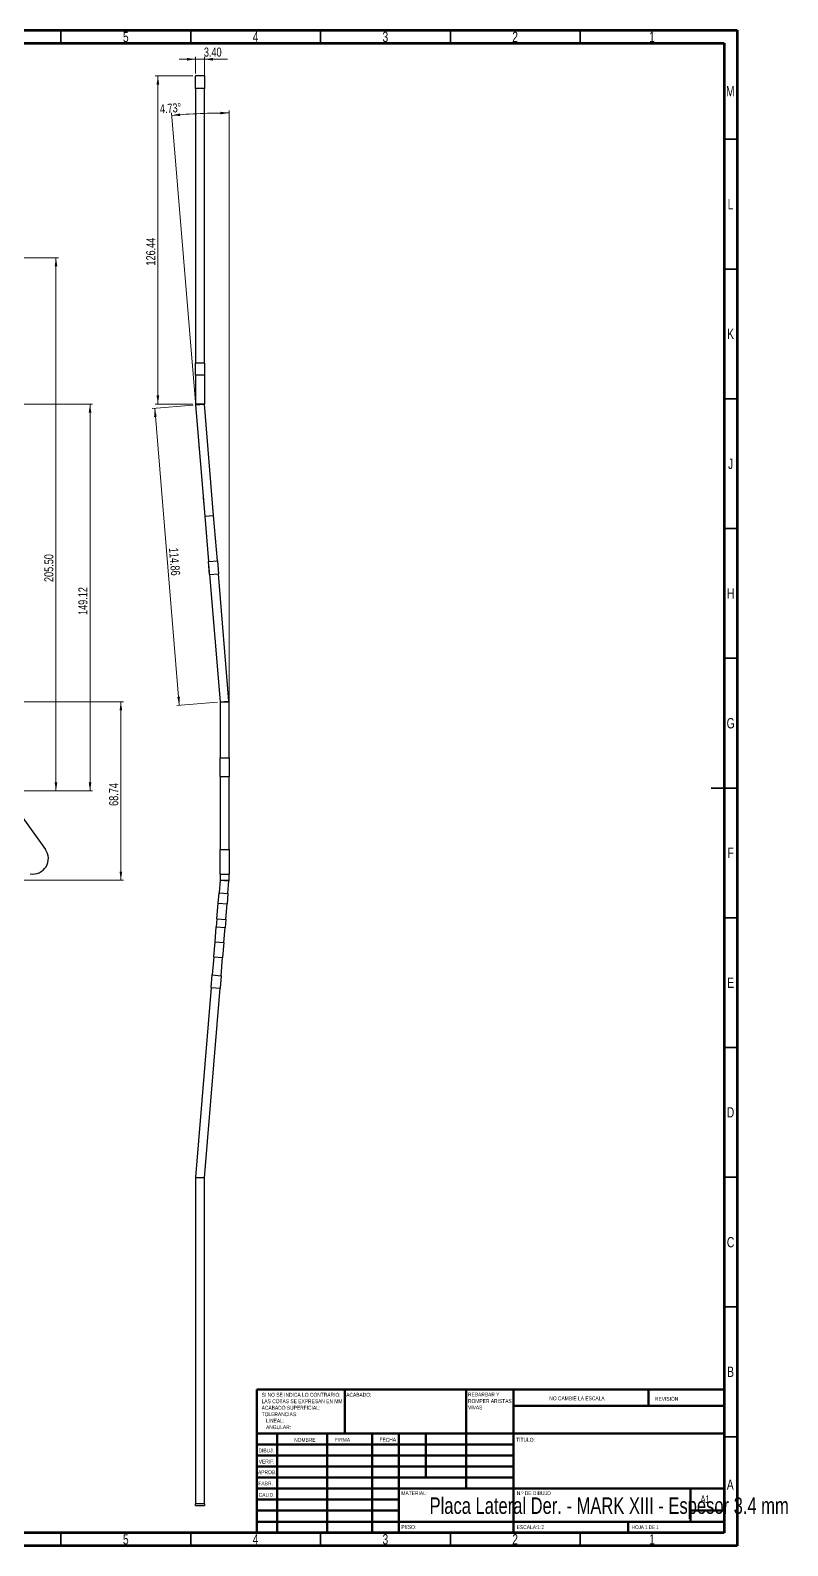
# Model space of a CAD drawing. Header units: millimetres. Extents: x 0 to 855, y 0 to 589.
# Drawn here: x 564 to 855, y 5 to 589 of the extents above; entities that cross this region are included whole.
import ezdxf

# ---------------------------------------------------------------- set-up
doc = ezdxf.new("R2010")
doc.units = ezdxf.units.MM
doc.linetypes.add('CENTERX2', pattern=[20.32, 12.7, -2.54, 2.54, -2.54])
doc.styles.add('SLDTEXTSTYLE0', font='TXT', dxfattribs={"width": 0.75})
doc.styles.add('SLDTEXTSTYLE1', font='TXT', dxfattribs={"width": 0.681818})
doc.dimstyles.new('SLDDIMSTYLE0', dxfattribs={"dimtxt": 3.5, "dimasz": 3.302, "dimexe": 0, "dimexo": 0.0625, "dimgap": 0.875, "dimtad": 1, "dimrnd": 1e-09, "dimzin": 4, "dimdsep": 46, "dimtxsty": 'SLDTEXTSTYLE0', "dimsah": 1, "dimcen": 0.09, "dimadec": 0, "dimazin": 1, "dimtfac": 1, "dimtofl": 0, "dimtmove": 0, "dimatfit": 3, "dimfxl": 0, "dimfrac": 2, "dimtolj": 1, "dimtzin": 12, "dimarcsym": 0})
doc.dimstyles.new('SLDDIMSTYLE1', dxfattribs={"dimtxt": 3.5, "dimasz": 3.302, "dimexe": 0, "dimexo": 0.0625, "dimgap": 0.875, "dimtad": 1, "dimrnd": 1e-09, "dimzin": 12, "dimdsep": 46, "dimtxsty": 'SLDTEXTSTYLE0', "dimsah": 1, "dimcen": 0.09, "dimadec": 0, "dimazin": 3, "dimtfac": 1, "dimtofl": 0, "dimtmove": 0, "dimatfit": 3, "dimfxl": 0, "dimfrac": 2, "dimtolj": 1, "dimtzin": 12, "dimarcsym": 0})
doc.dimstyles.new('SLDDIMSTYLE2', dxfattribs={"dimtxt": 3.5, "dimasz": 3.302, "dimexe": 0, "dimexo": 0.0625, "dimgap": 0.875, "dimtad": 1, "dimrnd": 1e-09, "dimzin": 4, "dimdsep": 46, "dimtxsty": 'SLDTEXTSTYLE0', "dimsah": 1, "dimcen": 0.09, "dimadec": 0, "dimazin": 1, "dimtfac": 1, "dimtmove": 0, "dimatfit": 0, "dimfxl": 0, "dimfrac": 2, "dimtolj": 1, "dimtzin": 12, "dimarcsym": 0})
doc.dimstyles.new('SLDDIMSTYLE3', dxfattribs={"dimtxt": 3.5, "dimasz": 3.302, "dimexe": 0, "dimexo": 0.0625, "dimgap": 0.875, "dimtad": 1, "dimdec": 4, "dimzin": 12, "dimdsep": 46, "dimtxsty": 'SLDTEXTSTYLE0', "dimsah": 1, "dimcen": 0.09, "dimazin": 3, "dimtfac": 1, "dimtofl": 0, "dimtmove": 0, "dimatfit": 3, "dimfxl": 0, "dimfrac": 2, "dimtolj": 1, "dimtzin": 12, "dimarcsym": 0})

# ---------------------------------------------------------------- blocks, each defined once
blk = doc.blocks.new('SW_NOTE_0')
at = {"color": 0, "linetype": 'Continuous', "lineweight": 0, "char_height": 1.5, "attachment_point": 1, "style": 'SLDTEXTSTYLE0'}
for s, insert in [('SI NO SE INDICA LO CONTRARIO:', (0, 1.93)), ('ACABADO SUPERFICIAL:', (0, -3.07)), ('TOLERANCIAS:', (0, -5.57)), ('LAS COTAS SE EXPRESAN EN MM', (0, -0.57)), ('ANGULAR:', (1.69, -10.57)), ('LINEAL:', (1.69, -8.07))]:
    blk.add_mtext(s, dxfattribs=dict(at, insert=insert))
blk = doc.blocks.new('SW_NOTE_0_1')
at = {"color": 0, "linetype": 'Continuous', "lineweight": 0, "char_height": 1.5, "attachment_point": 1, "style": 'SLDTEXTSTYLE0'}
for s, insert in [('REBARBAR Y', (0, 1.93)), ('VIVAS', (0, -3.07)), ('ROMPER ARISTAS', (0, -0.57))]:
    blk.add_mtext(s, dxfattribs=dict(at, insert=insert))
blk = doc.blocks.new('_D')
at = {"color": 7, "linetype": 'Continuous', "lineweight": 0}
for p, q in [((303.31, 501.35), (574.57, 501.35)), ((573.57, 295.85), (573.57, 501.35)), ((303.31, 295.85), (574.57, 295.85))]:
    blk.add_line(p, q, dxfattribs=at)
at = {"color": 7, "linetype": 'Continuous', "lineweight": 18}
for points in [[(573.57, 501.35), (573.06, 498.05), (574.08, 498.05)], [(573.57, 295.85), (574.08, 299.15), (573.06, 299.15)]]:
    blk.add_solid(points, dxfattribs=at)
at = {"color": 7, "linetype": 'Continuous', "lineweight": 18, "insert": (569.06, 376.39), "char_height": 3.5, "attachment_point": 1, "rotation": 90, "style": 'SLDTEXTSTYLE0'}
blk.add_mtext('205.50', dxfattribs=at)
blk = doc.blocks.new('_D_2')
at = {"color": 7, "linetype": 'Continuous', "lineweight": 0}
for p, q in [((368.8, 444.97), (587.69, 444.97)), ((586.69, 444.97), (586.69, 295.85)), ((524.89, 295.85), (587.69, 295.85))]:
    blk.add_line(p, q, dxfattribs=at)
at = {"color": 7, "linetype": 'Continuous', "lineweight": 18}
for points in [[(586.69, 444.97), (586.19, 441.67), (587.2, 441.67)], [(586.69, 295.85), (587.2, 299.15), (586.19, 299.15)]]:
    blk.add_solid(points, dxfattribs=at)
at = {"color": 7, "linetype": 'Continuous', "lineweight": 18, "insert": (582.18, 363.68), "char_height": 3.5, "attachment_point": 1, "rotation": 90, "style": 'SLDTEXTSTYLE0'}
blk.add_mtext('149.12', dxfattribs=at)
blk = doc.blocks.new('_D_7')
at = {"color": 7, "linetype": 'Continuous', "lineweight": 0}
for p, q in [((358.46, 330.22), (599.56, 330.22)), ((598.56, 330.22), (598.56, 261.48)), ((355.56, 261.48), (599.56, 261.48))]:
    blk.add_line(p, q, dxfattribs=at)
at = {"color": 7, "linetype": 'Continuous', "lineweight": 18}
for points in [[(598.56, 330.22), (598.06, 326.92), (599.07, 326.92)], [(598.56, 261.48), (599.07, 264.78), (598.06, 264.78)]]:
    blk.add_solid(points, dxfattribs=at)
at = {"color": 7, "linetype": 'Continuous', "lineweight": 18, "insert": (594.05, 290.11), "char_height": 3.5, "attachment_point": 1, "rotation": 90, "style": 'SLDTEXTSTYLE0'}
blk.add_mtext('68.74', dxfattribs=at)
blk = doc.blocks.new('_D_12')
at = {"color": 7, "linetype": 'Continuous', "lineweight": 0}
for p, q in [((626.36, 444.55), (610.61, 443.24)), ((621.07, 328.86), (611.6, 443.33)), ((635.83, 330.08), (620.08, 328.78))]:
    blk.add_line(p, q, dxfattribs=at)
at = {"color": 7, "linetype": 'Continuous', "lineweight": 18}
for points in [[(611.6, 443.33), (611.37, 439.99), (612.38, 440.08)], [(621.07, 328.86), (621.31, 332.19), (620.29, 332.11)]]:
    blk.add_solid(points, dxfattribs=at)
at = {"color": 7, "linetype": 'Continuous', "lineweight": 18, "insert": (620.57, 389.71), "char_height": 3.5, "attachment_point": 1, "rotation": 274.72875, "style": 'SLDTEXTSTYLE0'}
blk.add_mtext('114.86', dxfattribs=at)
blk = doc.blocks.new('_D_13')
at = {"color": 7, "linetype": 'Continuous', "lineweight": 0}
for p, q in [((626.34, 571.41), (611.83, 571.41)), ((612.83, 571.41), (612.83, 444.97)), ((626.34, 444.97), (611.83, 444.97))]:
    blk.add_line(p, q, dxfattribs=at)
at = {"color": 7, "linetype": 'Continuous', "lineweight": 18}
for points in [[(612.83, 571.41), (612.32, 568.11), (613.34, 568.11)], [(612.83, 444.97), (613.34, 448.27), (612.32, 448.27)]]:
    blk.add_solid(points, dxfattribs=at)
at = {"color": 7, "linetype": 'Continuous', "lineweight": 18, "insert": (608.32, 498.34), "char_height": 3.5, "attachment_point": 1, "rotation": 90, "style": 'SLDTEXTSTYLE0'}
blk.add_mtext('126.44', dxfattribs=at)
blk = doc.blocks.new('_D_14')
at = {"color": 7, "linetype": 'Continuous', "lineweight": 0}
for p, q in [((627.34, 572.41), (627.34, 578.84)), ((630.74, 567.51), (630.74, 578.84)), ((627.34, 577.84), (620.99, 577.84)), ((627.34, 577.84), (630.74, 577.84)), ((630.74, 577.84), (639.61, 577.84))]:
    blk.add_line(p, q, dxfattribs=at)
at = {"color": 7, "linetype": 'Continuous', "lineweight": 18}
for points in [[(627.34, 577.84), (624.04, 578.35), (624.04, 577.33)], [(630.74, 577.84), (634.04, 577.33), (634.04, 578.35)]]:
    blk.add_solid(points, dxfattribs=at)
at = {"color": 7, "linetype": 'Continuous', "lineweight": 18, "insert": (630.55, 582.35), "char_height": 3.5, "attachment_point": 1, "style": 'SLDTEXTSTYLE0'}
blk.add_mtext('3.40', dxfattribs=at)
blk = doc.blocks.new('_D_15')
at = {"color": 7, "linetype": 'Continuous', "lineweight": 0}
for p, q in [((627.27, 445.63), (618.04, 557.22)), ((640.23, 302.43), (640.23, 558.14))]:
    blk.add_line(p, q, dxfattribs=at)
at = {"color": 7, "linetype": 'Continuous', "lineweight": 18}
blk.add_arc((640.23, 289.06), 268.08, 90, 94.72875, dxfattribs=at)
for points in [[(618.13, 556.22), (621.46, 555.97), (621.38, 556.98)], [(640.23, 557.14), (636.92, 557.62), (636.93, 556.61)]]:
    blk.add_solid(points, dxfattribs=at)
at = {"color": 7, "linetype": 'Continuous', "lineweight": 18, "insert": (613.47, 560.39), "char_height": 3.5, "attachment_point": 1, "rotation": 4.48438, "style": 'SLDTEXTSTYLE0'}
blk.add_mtext('4.73°', dxfattribs=at)

msp = doc.modelspace()

# ---------------------------------------------------------------- linework, layer by layer
at = {"color": 7, "linetype": 'Continuous', "lineweight": 70}
for p, q in [((15, 589), (836, 589)), ((20, 584), (831, 584)), ((831, 584), (831, 10)), ((836, 589), (836, 5)), ((831, 10), (20, 10)), ((836, 5), (15, 5))]:
    msp.add_line(p, q, dxfattribs=at)
at = {"color": 7, "linetype": 'Continuous', "lineweight": 35}
for p, q in [((575.5, 584), (575.5, 589)), ((625.5, 584), (625.5, 589)), ((675.5, 584), (675.5, 589)), ((725.5, 584), (725.5, 589)), ((775.5, 584), (775.5, 589)), ((831, 547), (836, 547)), ((831, 497), (836, 497)), ((831, 447), (836, 447)), ((831, 397), (836, 397)), ((831, 347), (836, 347)), ((836, 297), (826, 297)), ((831, 297), (836, 297)), ((831, 247), (836, 247)), ((831, 197), (836, 197)), ((831, 147), (836, 147)), ((831, 97), (836, 97)), ((831, 47), (836, 47)), ((575.5, 10), (575.5, 5)), ((625.5, 10), (625.5, 5)), ((675.5, 10), (675.5, 5)), ((725.5, 10), (725.5, 5)), ((775.5, 10), (775.5, 5))]:
    msp.add_line(p, q, dxfattribs=at)
at = {"color": 7, "linetype": 'Continuous', "lineweight": 25}
for p, q in [((630.74251, 571.41312), (627.34251, 571.41312)), ((627.34251, 566.51274), (627.34251, 571.41312)), ((630.74251, 566.51274), (627.34251, 566.51274)), ((627.34251, 566.51274), (627.34251, 460.67402)), ((630.74251, 571.41312), (630.74251, 566.51274)), ((630.74251, 460.67402), (630.74251, 566.51274)), ((630.74251, 460.67402), (627.34251, 460.67402)), ((627.34251, 456.07826), (627.34251, 460.67402)), ((630.74251, 456.07826), (627.34251, 456.07826)), ((627.34251, 456.07826), (627.34251, 444.97131)), ((630.74251, 460.67402), (630.74251, 456.07826)), ((630.74251, 456.07826), (630.74251, 444.97131)), ((630.74251, 444.97131), (627.34251, 444.97131)), ((627.3566, 444.63021), (630.74502, 444.91057)), ((627.3566, 444.63021), (630.90552, 401.73892)), ((634.29394, 402.01928), (630.74502, 444.91057)), ((630.90552, 401.73892), (634.29394, 402.01928)), ((630.90552, 401.73892), (632.34959, 384.28624)), ((635.73801, 384.56661), (634.29394, 402.01928)), ((632.34959, 384.28624), (635.73801, 384.56661)), ((632.76353, 379.28343), (632.34959, 384.28624)), ((635.73801, 384.56661), (636.15195, 379.5638)), ((632.76353, 379.28343), (636.15195, 379.5638)), ((632.76353, 379.28343), (636.82294, 330.22244)), ((640.21136, 330.5028), (636.15195, 379.5638)), ((636.82294, 330.22244), (640.21136, 330.5028)), ((636.82545, 330.1617), (640.22545, 330.1617)), ((636.82545, 330.1617), (636.82545, 308.66041)), ((640.22545, 308.66041), (640.22545, 330.1617)), ((636.82545, 308.66041), (640.22545, 308.66041)), ((636.82545, 301.43171), (636.82545, 308.66041)), ((640.22545, 308.66041), (640.22545, 301.43171)), ((549.26416, 301.43171), (569.49735, 273.32504)), ((636.82545, 301.43171), (640.22545, 301.43171)), ((636.82545, 301.43171), (636.82545, 273.32504)), ((640.22545, 273.32504), (640.22545, 301.43171)), ((636.82545, 273.32504), (640.22545, 273.32504)), ((636.82545, 263.81963), (636.82545, 273.32504)), ((640.22545, 273.32504), (640.22545, 263.81963)), ((636.82545, 263.81963), (640.22545, 263.81963)), ((636.82545, 263.81963), (636.82545, 261.54339)), ((640.22545, 261.54339), (640.22545, 263.81963)), ((636.82294, 261.48265), (636.41616, 256.56635)), ((636.82294, 261.48265), (640.21136, 261.20228)), ((636.82545, 261.54339), (640.22545, 261.54339)), ((639.80458, 256.28599), (640.21136, 261.20228)), ((635.58898, 246.56933), (636.08971, 252.62097)), ((636.08971, 252.62097), (636.41616, 256.56635)), ((636.08971, 252.62097), (639.47813, 252.3406)), ((636.41616, 256.56635), (639.80458, 256.28599)), ((638.9774, 246.28897), (639.47813, 252.3406)), ((639.80458, 256.28599), (639.47813, 252.3406)), ((635.58898, 246.56933), (635.33482, 243.49756)), ((635.58898, 246.56933), (638.9774, 246.28897)), ((638.9774, 246.28897), (638.72324, 243.2172)), ((634.85729, 237.7263), (635.33482, 243.49756)), ((635.33482, 243.49756), (638.72324, 243.2172)), ((638.24571, 237.44593), (638.72324, 243.2172)), ((634.38171, 231.97855), (634.85729, 237.7263)), ((634.85729, 237.7263), (638.24571, 237.44593)), ((638.24571, 237.44593), (637.77013, 231.69818)), ((634.38171, 231.97855), (633.79881, 224.93381)), ((634.38171, 231.97855), (637.77013, 231.69818)), ((637.18723, 224.65344), (637.77013, 231.69818)), ((633.39709, 220.07863), (633.79881, 224.93381)), ((633.79881, 224.93381), (637.18723, 224.65344)), ((637.18723, 224.65344), (636.78551, 219.79826)), ((633.39709, 220.07863), (627.3566, 147.07488)), ((630.74502, 146.79451), (636.78551, 219.79826)), ((633.39709, 220.07863), (636.78551, 219.79826)), ((630.74251, 146.73377), (627.34251, 146.73377)), ((627.34251, 146.73377), (627.34251, 21.07037)), ((627.3566, 147.07488), (630.74502, 146.79451)), ((630.74251, 21.07037), (630.74251, 146.73377)), ((630.74251, 21.07037), (627.34251, 21.07037)), ((627.34251, 20.45157), (627.34251, 21.07037)), ((627.34251, 20.45157), (630.74251, 20.45157)), ((630.74251, 21.07037), (630.74251, 20.45157))]:
    msp.add_line(p, q, dxfattribs=at)
at = {"color": 7, "linetype": 'CENTERX2', "lineweight": 18}
for p, q in [((627.34251, 571.41312), (627.34251, 444.97131)), ((636.82545, 330.1617), (627.3566, 444.63021))]:
    msp.add_line(p, q, dxfattribs=at)
at = {"color": 7, "linetype": 'Continuous', "lineweight": 50}
for p, q in [((651, 65.25), (831, 65.25)), ((651, 65.25), (651, 10)), ((684.8, 48.25), (684.8, 65.25)), ((731.6, 65.25), (731.6, 27)), ((749.8, 65.25), (749.8, 10)), ((801.8, 58.875), (801.8, 65.25)), ((831, 58.875), (749.8, 58.875)), ((831, 48.25), (651, 48.25)), ((658.8, 48.25), (658.8, 10)), ((677.99095, 48.25), (677.99095, 10)), ((695.39893, 48.25), (695.39893, 10)), ((705.6, 10), (705.6, 48.25)), ((716, 31.25), (716, 48.25)), ((749.8, 44), (651, 44)), ((749.8, 39.75), (651, 39.75)), ((749.8, 35.5), (651, 35.5)), ((749.8, 31.25), (651, 31.25)), ((705.6, 27), (651, 27)), ((705.6, 27), (831, 27)), ((818, 14.25), (818, 27)), ((705.6, 22.74993), (651, 22.74993)), ((705.6, 18.5), (651, 18.5)), ((831, 18.5), (818, 18.5)), ((651, 14.25), (831, 14.25)), ((794, 10), (794, 14.25))]:
    msp.add_line(p, q, dxfattribs=at)
at = {"color": 7, "linetype": 'Continuous', "lineweight": 25}
msp.add_arc((564.62784, 269.81963), 6, 260.92259002, 35.74904113, dxfattribs=at)
for points in [[(627.34251, 444.97131), (627.34251, 444.85748), (627.34721, 444.74365), (627.3566, 444.63021)], [(630.74251, 444.97131), (630.74251, 444.95104), (630.74335, 444.93077), (630.74502, 444.91057)], [(636.82294, 330.22244), (636.82461, 330.20224), (636.82545, 330.18197), (636.82545, 330.1617)], [(640.21136, 330.5028), (640.22075, 330.38936), (640.22545, 330.27553), (640.22545, 330.1617)], [(636.82545, 261.54339), (636.82545, 261.52312), (636.82461, 261.50285), (636.82294, 261.48265)], [(640.22545, 261.54339), (640.22545, 261.42955), (640.22075, 261.31572), (640.21136, 261.20228)], [(627.3566, 147.07488), (627.34721, 146.96143), (627.34251, 146.8476), (627.34251, 146.73377)], [(630.74502, 146.79451), (630.74335, 146.77431), (630.74251, 146.75404), (630.74251, 146.73377)]]:
    msp.add_open_spline(points, degree=3, dxfattribs=at)

# ---------------------------------------------------------------- block references
at = {"color": 7, "linetype": 'Continuous', "lineweight": 0}
for name, p in [('SW_NOTE_0', (652.80283, 61.98737)), ('SW_NOTE_0_1', (732.30922, 62.06949))]:
    msp.add_blockref(name, p, dxfattribs=at)

# ---------------------------------------------------------------- texts
for s, insert, char_height, attachment_point, style in [('5', (600.46004, 588.4383), 3.96875, 2, 'SLDTEXTSTYLE0'), ('4', (650.46004, 588.4383), 3.96875, 2, 'SLDTEXTSTYLE0'), ('3', (700.46004, 588.4383), 3.96875, 2, 'SLDTEXTSTYLE0'), ('2', (750.46004, 588.4383), 3.96875, 2, 'SLDTEXTSTYLE0'), ('1', (803.21004, 588.4383), 3.96875, 2, 'SLDTEXTSTYLE0'), ('M', (833.36174, 567.49706), 3.96875, 2, 'SLDTEXTSTYLE0'), ('L', (833.45452, 523.9383), 3.96875, 2, 'SLDTEXTSTYLE0'), ('K', (833.48852, 473.99706), 3.96875, 2, 'SLDTEXTSTYLE0'), ('J', (833.46509, 423.9383), 3.96875, 2, 'SLDTEXTSTYLE0'), ('H', (833.49035, 373.99706), 3.96875, 2, 'SLDTEXTSTYLE0'), ('G', (833.48668, 323.9383), 3.96875, 2, 'SLDTEXTSTYLE0'), ('F', (833.45774, 273.99706), 3.96875, 2, 'SLDTEXTSTYLE0'), ('E', (833.50781, 223.9383), 3.96875, 2, 'SLDTEXTSTYLE0'), ('D', (833.45269, 173.99706), 3.96875, 2, 'SLDTEXTSTYLE0'), ('C', (833.45866, 123.9383), 3.96875, 2, 'SLDTEXTSTYLE0'), ('B', (833.4706, 73.99706), 3.96875, 2, 'SLDTEXTSTYLE0'), ('ACABADO:', (685.37129, 63.91927), 1.5, 1, 'SLDTEXTSTYLE0'), ('NO CAMBIE LA ESCALA', (763.61464, 62.53299), 1.5, 1, 'SLDTEXTSTYLE0'), ('REVISIÓN', (804.32758, 62.33491), 1.5, 1, 'SLDTEXTSTYLE0'), ('TÍTULO:', (750.85709, 46.57618), 1.5, 1, 'SLDTEXTSTYLE0'), ('DIBUJ.', (651.5901, 42.42971), 1.5, 1, 'SLDTEXTSTYLE0'), ('NOMBRE', (665.32224, 46.50148), 1.5, 1, 'SLDTEXTSTYLE0'), ('FIRMA', (681.03359, 46.56176), 1.5, 1, 'SLDTEXTSTYLE0'), ('FECHA', (698.2147, 46.57618), 1.5, 1, 'SLDTEXTSTYLE0'), ('VERIF.', (651.69882, 38.15441), 1.5, 1, 'SLDTEXTSTYLE0'), ('APROB.', (651.40172, 34.0643), 1.5, 1, 'SLDTEXTSTYLE0'), ('FABR.', (651.5425, 29.7337), 1.5, 1, 'SLDTEXTSTYLE0'), ('A', (833.33969, 30.49706), 3.96875, 2, 'SLDTEXTSTYLE0'), ('CALID.', (651.66904, 25.34965), 1.5, 1, 'SLDTEXTSTYLE0'), ('MATERIAL:', (706.64586, 25.98606), 1.5, 1, 'SLDTEXTSTYLE0'), ('Placa Lateral Der. - MARK XIII - Espesor 3.4 mm', (786.68995, 23.60691), 6.35, 2, 'SLDTEXTSTYLE0'), ('N.º DE DIBUJO', (751.07397, 25.98606), 1.5, 1, 'SLDTEXTSTYLE0'), ('A1', (821.87116, 24.40639), 2.910417, 1, 'SLDTEXTSTYLE0'), ('PESO:', (706.61781, 12.94931), 1.4986, 1, 'SLDTEXTSTYLE0'), ('ESCALA:1:2', (751.07397, 12.90009), 1.5, 1, 'SLDTEXTSTYLE0'), ('HOJA 1 DE 1', (795.47829, 12.90009), 1.5, 1, 'SLDTEXTSTYLE1'), ('5', (600.46004, 9.4383), 3.96875, 2, 'SLDTEXTSTYLE0'), ('4', (650.46004, 9.4383), 3.96875, 2, 'SLDTEXTSTYLE0'), ('3', (700.46004, 9.4383), 3.96875, 2, 'SLDTEXTSTYLE0'), ('2', (750.46004, 9.4383), 3.96875, 2, 'SLDTEXTSTYLE0'), ('1', (803.21004, 9.4383), 3.96875, 2, 'SLDTEXTSTYLE0')]:
    msp.add_mtext(s, dxfattribs=dict(at, insert=insert, char_height=char_height, attachment_point=attachment_point, style=style))

# ---------------------------------------------------------------- dimensions: what is measured, and where the dimension line sits
at = {"color": 7, "linetype": 'Continuous', "lineweight": 18}
dim = msp.add_linear_dim(base=(630.74251, 577.84052), p1=(627.34251, 571.41312), p2=(630.74251, 566.51274), dimstyle='SLDDIMSTYLE2', dxfattribs=at)
dim.commit()
dim.dimension.update_dxf_attribs({"geometry": '_D_14', "text_midpoint": (635.08036, 577.84052), "dimtype": 160})
for base, p1, p2, angle, dimstyle, picture, middle in [((612.83233, 444.97131), (627.34251, 571.41312), (627.34251, 444.97131), 90, 'SLDDIMSTYLE1', '_D_13', (612.83233, 505.45342)), ((573.57192, 501.35254), (302.31424, 295.85254), (302.31424, 501.35254), 90, 'SLDDIMSTYLE0', '_D', (573.57192, 383.50343)), ((586.69407, 295.85254), (367.79536, 444.97131), (523.89424, 295.85254), 90, 'SLDDIMSTYLE1', '_D_2', (586.69407, 370.78863)), ((611.60457, 443.3272), (636.82545, 330.1617), (627.3566, 444.63021), 274.72874862, 'SLDDIMSTYLE1', '_D_12', (616.6566, 382.25343)), ((598.56377, 261.48265), (357.45747, 330.22244), (354.56346, 261.48265), 90, 'SLDDIMSTYLE1', '_D_7', (598.56377, 295.93212))]:
    dim = msp.add_linear_dim(base=base, p1=p1, p2=p2, angle=angle, dimstyle=dimstyle, dxfattribs=at)
    dim.commit()
    dim.dimension.update_dxf_attribs({"geometry": picture, "text_midpoint": middle, "dimtype": 160})
dim = msp.add_angular_dim_2l(base=(629.16614, 556.90692), line1=((640.22545, 301.43171), (640.22545, 273.32504)), line2=((627.3566, 444.63021), (636.82545, 330.1617)), dimstyle='SLDDIMSTYLE3', dxfattribs=at)
dim.commit()
dim.dimension.update_dxf_attribs({"geometry": '_D_15', "text_midpoint": (619.2653, 556.31447), "dimtype": 162})

doc.saveas('drawing.dxf')
